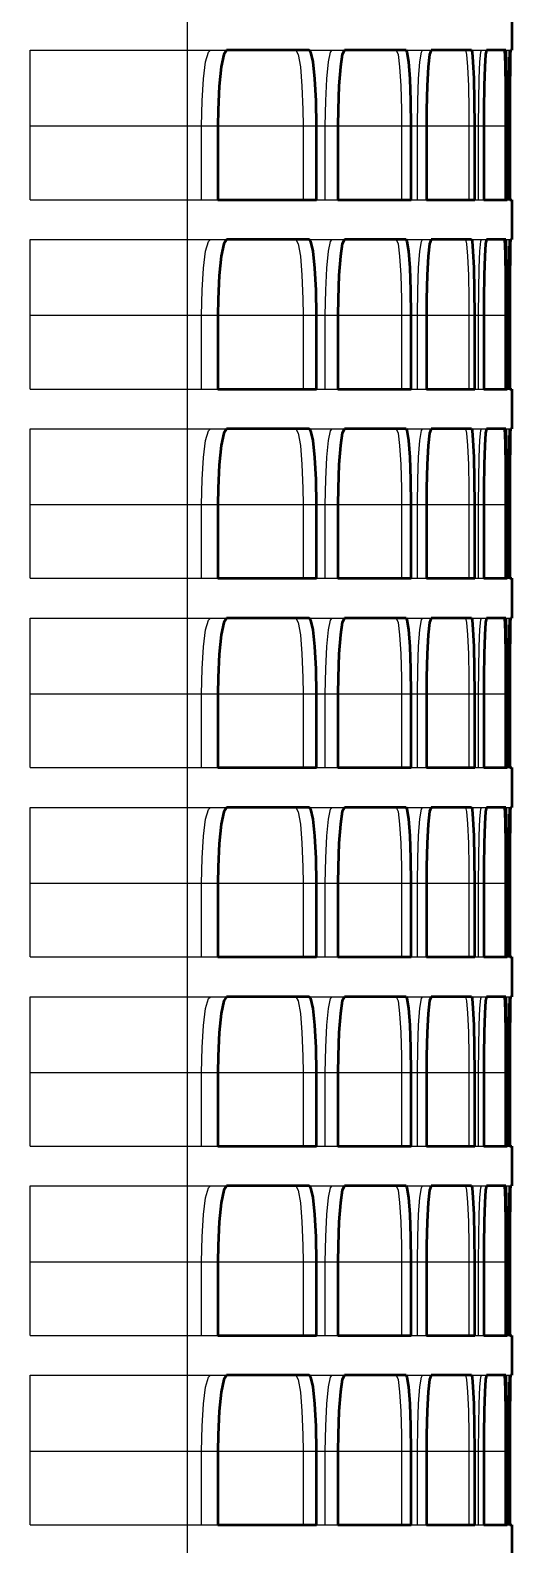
# Model space of a CAD drawing. Header units: inches. Extents: x -0.3 to 35.5, y 0 to 35.9.
# Drawn here: x 34 to 35.27, y 17.803 to 21.803 of the extents above; entities that cross this region are included whole.
import ezdxf

# ---------------------------------------------------------------- set-up
doc = ezdxf.new("R2010")
doc.units = ezdxf.units.IN
doc.header["$MEASUREMENT"] = 0
doc.linetypes.add('Dashed', pattern=[2, 1, -1])
for name, color, linetype, lineweight in [('AM_0', 7, 'Continuous', 50), ('AM_4', 3, 'Continuous', 25), ('AM_9', 6, 'Dashed', 25)]:
    doc.layers.add(name, color=color, linetype=linetype, lineweight=lineweight)

msp = doc.modelspace()

# ---------------------------------------------------------------- linework, layer by layer
at = {"layer": 'AM_0'}
for p, q in [((35.27, 21.855), (35.27, 21.75)), ((34.7361, 21.75), (34.5177, 21.75)), ((34.9915, 21.75), (34.829, 21.75)), ((35.1644, 21.75), (35.0573, 21.75)), ((35.255, 21.75), (35.2032, 21.75)), ((35.27, 21.75), (35.2669, 21.75)), ((34.495, 21.55), (34.495, 21.355)), ((34.7549, 21.355), (34.7549, 21.55)), ((34.8116, 21.55), (34.8116, 21.355)), ((35.0051, 21.355), (35.0051, 21.55)), ((35.0452, 21.55), (35.0452, 21.355)), ((35.1727, 21.355), (35.1727, 21.55)), ((35.1963, 21.55), (35.1963, 21.355)), ((35.258, 21.355), (35.258, 21.55)), ((35.2652, 21.55), (35.2652, 21.355)), ((34.495, 21.355), (34.7549, 21.355)), ((34.8116, 21.355), (35.0051, 21.355)), ((35.0452, 21.355), (35.1727, 21.355)), ((35.1963, 21.355), (35.258, 21.355)), ((35.2652, 21.355), (35.27, 21.355)), ((35.27, 21.355), (35.27, 21.25)), ((34.7361, 21.25), (34.5177, 21.25)), ((34.9915, 21.25), (34.829, 21.25)), ((35.1644, 21.25), (35.0573, 21.25)), ((35.255, 21.25), (35.2032, 21.25)), ((35.27, 21.25), (35.2669, 21.25)), ((34.495, 21.05), (34.495, 20.855)), ((34.7549, 20.855), (34.7549, 21.05)), ((34.8116, 21.05), (34.8116, 20.855)), ((35.0051, 20.855), (35.0051, 21.05)), ((35.0452, 21.05), (35.0452, 20.855)), ((35.1727, 20.855), (35.1727, 21.05)), ((35.1963, 21.05), (35.1963, 20.855)), ((35.258, 20.855), (35.258, 21.05)), ((35.2652, 21.05), (35.2652, 20.855)), ((34.495, 20.855), (34.7549, 20.855)), ((34.8116, 20.855), (35.0051, 20.855)), ((35.0452, 20.855), (35.1727, 20.855)), ((35.1963, 20.855), (35.258, 20.855)), ((35.2652, 20.855), (35.27, 20.855)), ((35.27, 20.855), (35.27, 20.75)), ((34.7361, 20.75), (34.5177, 20.75)), ((34.9915, 20.75), (34.829, 20.75)), ((35.1644, 20.75), (35.0573, 20.75)), ((35.255, 20.75), (35.2032, 20.75)), ((35.27, 20.75), (35.2669, 20.75)), ((34.495, 20.55), (34.495, 20.355)), ((34.7549, 20.355), (34.7549, 20.55)), ((34.8116, 20.55), (34.8116, 20.355)), ((35.0051, 20.355), (35.0051, 20.55)), ((35.0452, 20.55), (35.0452, 20.355)), ((35.1727, 20.355), (35.1727, 20.55)), ((35.1963, 20.55), (35.1963, 20.355)), ((35.258, 20.355), (35.258, 20.55)), ((35.2652, 20.55), (35.2652, 20.355)), ((34.495, 20.355), (34.7549, 20.355)), ((34.8116, 20.355), (35.0051, 20.355)), ((35.0452, 20.355), (35.1727, 20.355)), ((35.1963, 20.355), (35.258, 20.355)), ((35.2652, 20.355), (35.27, 20.355)), ((35.27, 20.355), (35.27, 20.25)), ((34.7361, 20.25), (34.5177, 20.25)), ((34.9915, 20.25), (34.829, 20.25)), ((35.1644, 20.25), (35.0573, 20.25)), ((35.255, 20.25), (35.2032, 20.25)), ((35.27, 20.25), (35.2669, 20.25)), ((34.495, 20.05), (34.495, 19.855)), ((34.7549, 19.855), (34.7549, 20.05)), ((34.8116, 20.05), (34.8116, 19.855)), ((35.0051, 19.855), (35.0051, 20.05)), ((35.0452, 20.05), (35.0452, 19.855)), ((35.1727, 19.855), (35.1727, 20.05)), ((35.1963, 20.05), (35.1963, 19.855)), ((35.258, 19.855), (35.258, 20.05)), ((35.2652, 20.05), (35.2652, 19.855)), ((34.495, 19.855), (34.7549, 19.855)), ((34.8116, 19.855), (35.0051, 19.855)), ((35.0452, 19.855), (35.1727, 19.855)), ((35.1963, 19.855), (35.258, 19.855)), ((35.2652, 19.855), (35.27, 19.855)), ((35.27, 19.855), (35.27, 19.75)), ((34.7361, 19.75), (34.5177, 19.75)), ((34.9915, 19.75), (34.829, 19.75)), ((35.1644, 19.75), (35.0573, 19.75)), ((35.255, 19.75), (35.2032, 19.75)), ((35.27, 19.75), (35.2669, 19.75)), ((34.495, 19.55), (34.495, 19.355)), ((34.7549, 19.355), (34.7549, 19.55)), ((34.8116, 19.55), (34.8116, 19.355)), ((35.0051, 19.355), (35.0051, 19.55)), ((35.0452, 19.55), (35.0452, 19.355)), ((35.1727, 19.355), (35.1727, 19.55)), ((35.1963, 19.55), (35.1963, 19.355)), ((35.258, 19.355), (35.258, 19.55)), ((35.2652, 19.55), (35.2652, 19.355)), ((34.495, 19.355), (34.7549, 19.355)), ((34.8116, 19.355), (35.0051, 19.355)), ((35.0452, 19.355), (35.1727, 19.355)), ((35.1963, 19.355), (35.258, 19.355)), ((35.2652, 19.355), (35.27, 19.355)), ((35.27, 19.355), (35.27, 19.25)), ((34.7361, 19.25), (34.5177, 19.25)), ((34.9915, 19.25), (34.829, 19.25)), ((35.1644, 19.25), (35.0573, 19.25)), ((35.255, 19.25), (35.2032, 19.25)), ((35.27, 19.25), (35.2669, 19.25)), ((34.495, 19.05), (34.495, 18.855)), ((34.7549, 18.855), (34.7549, 19.05)), ((34.8116, 19.05), (34.8116, 18.855)), ((35.0051, 18.855), (35.0051, 19.05)), ((35.0452, 19.05), (35.0452, 18.855)), ((35.1727, 18.855), (35.1727, 19.05)), ((35.1963, 19.05), (35.1963, 18.855)), ((35.258, 18.855), (35.258, 19.05)), ((35.2652, 19.05), (35.2652, 18.855)), ((34.495, 18.855), (34.7549, 18.855)), ((34.8116, 18.855), (35.0051, 18.855)), ((35.0452, 18.855), (35.1727, 18.855)), ((35.1963, 18.855), (35.258, 18.855)), ((35.2652, 18.855), (35.27, 18.855)), ((35.27, 18.855), (35.27, 18.75)), ((34.7361, 18.75), (34.5177, 18.75)), ((34.9915, 18.75), (34.829, 18.75)), ((35.1644, 18.75), (35.0573, 18.75)), ((35.255, 18.75), (35.2032, 18.75)), ((35.27, 18.75), (35.2669, 18.75)), ((34.495, 18.55), (34.495, 18.355)), ((34.7549, 18.355), (34.7549, 18.55)), ((34.8116, 18.55), (34.8116, 18.355)), ((35.0051, 18.355), (35.0051, 18.55)), ((35.0452, 18.55), (35.0452, 18.355)), ((35.1727, 18.355), (35.1727, 18.55)), ((35.1963, 18.55), (35.1963, 18.355)), ((35.258, 18.355), (35.258, 18.55)), ((35.2652, 18.55), (35.2652, 18.355)), ((34.495, 18.355), (34.7549, 18.355)), ((34.8116, 18.355), (35.0051, 18.355)), ((35.0452, 18.355), (35.1727, 18.355)), ((35.1963, 18.355), (35.258, 18.355)), ((35.2652, 18.355), (35.27, 18.355)), ((35.27, 18.355), (35.27, 18.25)), ((34.7361, 18.25), (34.5177, 18.25)), ((34.9915, 18.25), (34.829, 18.25)), ((35.1644, 18.25), (35.0573, 18.25)), ((35.255, 18.25), (35.2032, 18.25)), ((35.27, 18.25), (35.2669, 18.25)), ((34.495, 18.05), (34.495, 17.855)), ((34.7549, 17.855), (34.7549, 18.05)), ((34.8116, 18.05), (34.8116, 17.855)), ((35.0051, 17.855), (35.0051, 18.05)), ((35.0452, 18.05), (35.0452, 17.855)), ((35.1727, 17.855), (35.1727, 18.05)), ((35.1963, 18.05), (35.1963, 17.855)), ((35.258, 17.855), (35.258, 18.05)), ((35.2652, 18.05), (35.2652, 17.855)), ((34.495, 17.855), (34.7549, 17.855)), ((34.8116, 17.855), (35.0051, 17.855)), ((35.0452, 17.855), (35.1727, 17.855)), ((35.1963, 17.855), (35.258, 17.855)), ((35.2652, 17.855), (35.27, 17.855)), ((35.27, 17.855), (35.27, 17.75))]:
    msp.add_line(p, q, dxfattribs=at)
for points in [[(34.5177, 21.75), (34.5102, 21.7386), (34.5035, 21.7057), (34.4984, 21.655), (34.4955, 21.5927), (34.495, 21.55)], [(34.7549, 21.55), (34.7538, 21.616), (34.7508, 21.6745), (34.7461, 21.7192), (34.7403, 21.7449), (34.7361, 21.75)], [(34.829, 21.75), (34.8232, 21.7387), (34.8181, 21.7059), (34.8142, 21.6554), (34.812, 21.5932), (34.8116, 21.55)], [(35.0051, 21.55), (35.0043, 21.6161), (35.0021, 21.6747), (34.9988, 21.7194), (34.9946, 21.745), (34.9915, 21.75)], [(35.0573, 21.75), (35.0533, 21.7387), (35.0498, 21.706), (35.047, 21.6557), (35.0455, 21.5936), (35.0452, 21.55)], [(35.1727, 21.55), (35.1722, 21.6162), (35.1709, 21.6749), (35.1688, 21.7195), (35.1662, 21.7451), (35.1644, 21.75)], [(35.2032, 21.75), (35.2009, 21.7387), (35.1989, 21.7061), (35.1974, 21.6559), (35.1965, 21.5938), (35.1963, 21.55)], [(35.258, 21.55), (35.2579, 21.6162), (35.2574, 21.6749), (35.2567, 21.7196), (35.2557, 21.7451), (35.255, 21.75)], [(35.2669, 21.75), (35.2664, 21.7387), (35.2659, 21.7062), (35.2655, 21.656), (35.2653, 21.5939), (35.2652, 21.55)], [(34.5177, 21.25), (34.5102, 21.2386), (34.5035, 21.2057), (34.4984, 21.155), (34.4955, 21.0927), (34.495, 21.05)], [(34.7549, 21.05), (34.7538, 21.116), (34.7508, 21.1745), (34.7461, 21.2192), (34.7403, 21.2449), (34.7361, 21.25)], [(34.829, 21.25), (34.8232, 21.2387), (34.8181, 21.2059), (34.8142, 21.1554), (34.812, 21.0932), (34.8116, 21.05)], [(35.0051, 21.05), (35.0043, 21.1161), (35.0021, 21.1747), (34.9988, 21.2194), (34.9946, 21.245), (34.9915, 21.25)], [(35.0573, 21.25), (35.0533, 21.2387), (35.0498, 21.206), (35.047, 21.1557), (35.0455, 21.0936), (35.0452, 21.05)], [(35.1727, 21.05), (35.1722, 21.1162), (35.1709, 21.1749), (35.1688, 21.2195), (35.1662, 21.2451), (35.1644, 21.25)], [(35.2032, 21.25), (35.2009, 21.2387), (35.1989, 21.2061), (35.1974, 21.1559), (35.1965, 21.0938), (35.1963, 21.05)], [(35.258, 21.05), (35.2579, 21.1162), (35.2574, 21.1749), (35.2567, 21.2196), (35.2557, 21.2451), (35.255, 21.25)], [(35.2669, 21.25), (35.2664, 21.2387), (35.2659, 21.2062), (35.2655, 21.156), (35.2653, 21.0939), (35.2652, 21.05)], [(34.5177, 20.75), (34.5102, 20.7386), (34.5035, 20.7057), (34.4984, 20.655), (34.4955, 20.5927), (34.495, 20.55)], [(34.7549, 20.55), (34.7538, 20.616), (34.7508, 20.6745), (34.7461, 20.7192), (34.7403, 20.7449), (34.7361, 20.75)], [(34.829, 20.75), (34.8232, 20.7387), (34.8181, 20.7059), (34.8142, 20.6554), (34.812, 20.5932), (34.8116, 20.55)], [(35.0051, 20.55), (35.0043, 20.6161), (35.0021, 20.6747), (34.9988, 20.7194), (34.9946, 20.745), (34.9915, 20.75)], [(35.0573, 20.75), (35.0533, 20.7387), (35.0498, 20.706), (35.047, 20.6557), (35.0455, 20.5936), (35.0452, 20.55)], [(35.1727, 20.55), (35.1722, 20.6162), (35.1709, 20.6749), (35.1688, 20.7195), (35.1662, 20.7451), (35.1644, 20.75)], [(35.2032, 20.75), (35.2009, 20.7387), (35.1989, 20.7061), (35.1974, 20.6559), (35.1965, 20.5938), (35.1963, 20.55)], [(35.258, 20.55), (35.2579, 20.6162), (35.2574, 20.6749), (35.2567, 20.7196), (35.2557, 20.7451), (35.255, 20.75)], [(35.2669, 20.75), (35.2664, 20.7387), (35.2659, 20.7062), (35.2655, 20.656), (35.2653, 20.5939), (35.2652, 20.55)], [(34.5177, 20.25), (34.5102, 20.2386), (34.5035, 20.2057), (34.4984, 20.155), (34.4955, 20.0927), (34.495, 20.05)], [(34.7549, 20.05), (34.7538, 20.116), (34.7508, 20.1745), (34.7461, 20.2192), (34.7403, 20.2449), (34.7361, 20.25)], [(34.829, 20.25), (34.8232, 20.2387), (34.8181, 20.2059), (34.8142, 20.1554), (34.812, 20.0932), (34.8116, 20.05)], [(35.0051, 20.05), (35.0043, 20.1161), (35.0021, 20.1747), (34.9988, 20.2194), (34.9946, 20.245), (34.9915, 20.25)], [(35.0573, 20.25), (35.0533, 20.2387), (35.0498, 20.206), (35.047, 20.1557), (35.0455, 20.0936), (35.0452, 20.05)], [(35.1727, 20.05), (35.1722, 20.1162), (35.1709, 20.1749), (35.1688, 20.2195), (35.1662, 20.2451), (35.1644, 20.25)], [(35.2032, 20.25), (35.2009, 20.2387), (35.1989, 20.2061), (35.1974, 20.1559), (35.1965, 20.0938), (35.1963, 20.05)], [(35.258, 20.05), (35.2579, 20.1162), (35.2574, 20.1749), (35.2567, 20.2196), (35.2557, 20.2451), (35.255, 20.25)], [(35.2669, 20.25), (35.2664, 20.2387), (35.2659, 20.2062), (35.2655, 20.156), (35.2653, 20.0939), (35.2652, 20.05)], [(34.5177, 19.75), (34.5102, 19.7386), (34.5035, 19.7057), (34.4984, 19.655), (34.4955, 19.5927), (34.495, 19.55)], [(34.7549, 19.55), (34.7538, 19.616), (34.7508, 19.6745), (34.7461, 19.7192), (34.7403, 19.7449), (34.7361, 19.75)], [(34.829, 19.75), (34.8232, 19.7387), (34.8181, 19.7059), (34.8142, 19.6554), (34.812, 19.5932), (34.8116, 19.55)], [(35.0051, 19.55), (35.0043, 19.6161), (35.0021, 19.6747), (34.9988, 19.7194), (34.9946, 19.745), (34.9915, 19.75)], [(35.0573, 19.75), (35.0533, 19.7387), (35.0498, 19.706), (35.047, 19.6557), (35.0455, 19.5936), (35.0452, 19.55)], [(35.1727, 19.55), (35.1722, 19.6162), (35.1709, 19.6749), (35.1688, 19.7195), (35.1662, 19.7451), (35.1644, 19.75)], [(35.2032, 19.75), (35.2009, 19.7387), (35.1989, 19.7061), (35.1974, 19.6559), (35.1965, 19.5938), (35.1963, 19.55)], [(35.258, 19.55), (35.2579, 19.6162), (35.2574, 19.6749), (35.2567, 19.7196), (35.2557, 19.7451), (35.255, 19.75)], [(35.2669, 19.75), (35.2664, 19.7387), (35.2659, 19.7062), (35.2655, 19.656), (35.2653, 19.5939), (35.2652, 19.55)], [(34.5177, 19.25), (34.5102, 19.2386), (34.5035, 19.2057), (34.4984, 19.155), (34.4955, 19.0927), (34.495, 19.05)], [(34.7549, 19.05), (34.7538, 19.116), (34.7508, 19.1745), (34.7461, 19.2192), (34.7403, 19.2449), (34.7361, 19.25)], [(34.829, 19.25), (34.8232, 19.2387), (34.8181, 19.2059), (34.8142, 19.1554), (34.812, 19.0932), (34.8116, 19.05)], [(35.0051, 19.05), (35.0043, 19.1161), (35.0021, 19.1747), (34.9988, 19.2194), (34.9946, 19.245), (34.9915, 19.25)], [(35.0573, 19.25), (35.0533, 19.2387), (35.0498, 19.206), (35.047, 19.1557), (35.0455, 19.0936), (35.0452, 19.05)], [(35.1727, 19.05), (35.1722, 19.1162), (35.1709, 19.1749), (35.1688, 19.2195), (35.1662, 19.2451), (35.1644, 19.25)], [(35.2032, 19.25), (35.2009, 19.2387), (35.1989, 19.2061), (35.1974, 19.1559), (35.1965, 19.0938), (35.1963, 19.05)], [(35.258, 19.05), (35.2579, 19.1162), (35.2574, 19.1749), (35.2567, 19.2196), (35.2557, 19.2451), (35.255, 19.25)], [(35.2669, 19.25), (35.2664, 19.2387), (35.2659, 19.2062), (35.2655, 19.156), (35.2653, 19.0939), (35.2652, 19.05)], [(34.5177, 18.75), (34.5102, 18.7386), (34.5035, 18.7057), (34.4984, 18.655), (34.4955, 18.5927), (34.495, 18.55)], [(34.7549, 18.55), (34.7538, 18.616), (34.7508, 18.6745), (34.7461, 18.7192), (34.7403, 18.7449), (34.7361, 18.75)], [(34.829, 18.75), (34.8232, 18.7387), (34.8181, 18.7059), (34.8142, 18.6554), (34.812, 18.5932), (34.8116, 18.55)], [(35.0051, 18.55), (35.0043, 18.6161), (35.0021, 18.6747), (34.9988, 18.7194), (34.9946, 18.745), (34.9915, 18.75)], [(35.0573, 18.75), (35.0533, 18.7387), (35.0498, 18.706), (35.047, 18.6557), (35.0455, 18.5936), (35.0452, 18.55)], [(35.1727, 18.55), (35.1722, 18.6162), (35.1709, 18.6749), (35.1688, 18.7195), (35.1662, 18.7451), (35.1644, 18.75)], [(35.2032, 18.75), (35.2009, 18.7387), (35.1989, 18.7061), (35.1974, 18.6559), (35.1965, 18.5938), (35.1963, 18.55)], [(35.258, 18.55), (35.2579, 18.6162), (35.2574, 18.6749), (35.2567, 18.7196), (35.2557, 18.7451), (35.255, 18.75)], [(35.2669, 18.75), (35.2664, 18.7387), (35.2659, 18.7062), (35.2655, 18.656), (35.2653, 18.5939), (35.2652, 18.55)], [(34.5177, 18.25), (34.5102, 18.2386), (34.5035, 18.2057), (34.4984, 18.155), (34.4955, 18.0927), (34.495, 18.05)], [(34.7549, 18.05), (34.7538, 18.116), (34.7508, 18.1745), (34.7461, 18.2192), (34.7403, 18.2449), (34.7361, 18.25)], [(34.829, 18.25), (34.8232, 18.2387), (34.8181, 18.2059), (34.8142, 18.1554), (34.812, 18.0932), (34.8116, 18.05)], [(35.0051, 18.05), (35.0043, 18.1161), (35.0021, 18.1747), (34.9988, 18.2194), (34.9946, 18.245), (34.9915, 18.25)], [(35.0573, 18.25), (35.0533, 18.2387), (35.0498, 18.206), (35.047, 18.1557), (35.0455, 18.0936), (35.0452, 18.05)], [(35.1727, 18.05), (35.1722, 18.1162), (35.1709, 18.1749), (35.1688, 18.2195), (35.1662, 18.2451), (35.1644, 18.25)], [(35.2032, 18.25), (35.2009, 18.2387), (35.1989, 18.2061), (35.1974, 18.1559), (35.1965, 18.0938), (35.1963, 18.05)], [(35.258, 18.05), (35.2579, 18.1162), (35.2574, 18.1749), (35.2567, 18.2196), (35.2557, 18.2451), (35.255, 18.25)], [(35.2669, 18.25), (35.2664, 18.2387), (35.2659, 18.2062), (35.2655, 18.156), (35.2653, 18.0939), (35.2652, 18.05)]]:
    msp.add_lwpolyline(points, dxfattribs=at)
at = {"layer": 'AM_4'}
for p, q in [((34.4142, 35.15), (34.4142, 1.625)), ((34.495, 21.55), (34.7549, 21.55)), ((34.8116, 21.55), (35.0051, 21.55)), ((35.0452, 21.55), (35.1727, 21.55)), ((35.1963, 21.55), (35.258, 21.55)), ((34.495, 21.05), (34.7549, 21.05)), ((34.8116, 21.05), (35.0051, 21.05)), ((35.0452, 21.05), (35.1727, 21.05)), ((35.1963, 21.05), (35.258, 21.05)), ((34.495, 20.55), (34.7549, 20.55)), ((34.8116, 20.55), (35.0051, 20.55)), ((35.0452, 20.55), (35.1727, 20.55)), ((35.1963, 20.55), (35.258, 20.55)), ((34.495, 20.05), (34.7549, 20.05)), ((34.8116, 20.05), (35.0051, 20.05)), ((35.0452, 20.05), (35.1727, 20.05)), ((35.1963, 20.05), (35.258, 20.05)), ((34.495, 19.55), (34.7549, 19.55)), ((34.8116, 19.55), (35.0051, 19.55)), ((35.0452, 19.55), (35.1727, 19.55)), ((35.1963, 19.55), (35.258, 19.55)), ((34.495, 19.05), (34.7549, 19.05)), ((34.8116, 19.05), (35.0051, 19.05)), ((35.0452, 19.05), (35.1727, 19.05)), ((35.1963, 19.05), (35.258, 19.05)), ((34.495, 18.55), (34.7549, 18.55)), ((34.8116, 18.55), (35.0051, 18.55)), ((35.0452, 18.55), (35.1727, 18.55)), ((35.1963, 18.55), (35.258, 18.55)), ((34.495, 18.05), (34.7549, 18.05)), ((34.8116, 18.05), (35.0051, 18.05)), ((35.0452, 18.05), (35.1727, 18.05)), ((35.1963, 18.05), (35.258, 18.05))]:
    msp.add_line(p, q, dxfattribs=at)
at = {"layer": 'AM_9'}
for p, q in [((34, 21.355), (34, 21.75)), ((34, 21.75), (34.5177, 21.75)), ((34.7361, 21.75), (34.829, 21.75)), ((34.9915, 21.75), (35.0573, 21.75)), ((35.1644, 21.75), (35.2032, 21.75)), ((35.255, 21.75), (35.2669, 21.75)), ((34, 21.55), (34.495, 21.55)), ((34.4517, 21.355), (34.4517, 21.55)), ((34.7196, 21.55), (34.7196, 21.355)), ((34.7549, 21.55), (34.8116, 21.55)), ((34.7782, 21.355), (34.7782, 21.55)), ((34.9796, 21.55), (34.9796, 21.355)), ((35.0051, 21.55), (35.0452, 21.55)), ((35.0217, 21.355), (35.0217, 21.55)), ((35.157, 21.55), (35.157, 21.355)), ((35.1727, 21.55), (35.1963, 21.55)), ((35.1826, 21.355), (35.1826, 21.55)), ((35.2522, 21.55), (35.2522, 21.355)), ((35.258, 21.55), (35.2652, 21.55)), ((35.2613, 21.355), (35.2613, 21.55)), ((34, 21.355), (34.495, 21.355)), ((34.7549, 21.355), (34.8116, 21.355)), ((35.0051, 21.355), (35.0452, 21.355)), ((35.1727, 21.355), (35.1963, 21.355)), ((35.258, 21.355), (35.2652, 21.355)), ((34, 20.855), (34, 21.25)), ((34, 21.25), (34.5177, 21.25)), ((34.7361, 21.25), (34.829, 21.25)), ((34.9915, 21.25), (35.0573, 21.25)), ((35.1644, 21.25), (35.2032, 21.25)), ((35.255, 21.25), (35.2669, 21.25)), ((34, 21.05), (34.495, 21.05)), ((34.4517, 20.855), (34.4517, 21.05)), ((34.7196, 21.05), (34.7196, 20.855)), ((34.7549, 21.05), (34.8116, 21.05)), ((34.7782, 20.855), (34.7782, 21.05)), ((34.9796, 21.05), (34.9796, 20.855)), ((35.0051, 21.05), (35.0452, 21.05)), ((35.0217, 20.855), (35.0217, 21.05)), ((35.157, 21.05), (35.157, 20.855)), ((35.1727, 21.05), (35.1963, 21.05)), ((35.1826, 20.855), (35.1826, 21.05)), ((35.2522, 21.05), (35.2522, 20.855)), ((35.258, 21.05), (35.2652, 21.05)), ((35.2613, 20.855), (35.2613, 21.05)), ((34, 20.855), (34.495, 20.855)), ((34.7549, 20.855), (34.8116, 20.855)), ((35.0051, 20.855), (35.0452, 20.855)), ((35.1727, 20.855), (35.1963, 20.855)), ((35.258, 20.855), (35.2652, 20.855)), ((34, 20.355), (34, 20.75)), ((34, 20.75), (34.5177, 20.75)), ((34.7361, 20.75), (34.829, 20.75)), ((34.9915, 20.75), (35.0573, 20.75)), ((35.1644, 20.75), (35.2032, 20.75)), ((35.255, 20.75), (35.2669, 20.75)), ((34, 20.55), (34.495, 20.55)), ((34.4517, 20.355), (34.4517, 20.55)), ((34.7196, 20.55), (34.7196, 20.355)), ((34.7549, 20.55), (34.8116, 20.55)), ((34.7782, 20.355), (34.7782, 20.55)), ((34.9796, 20.55), (34.9796, 20.355)), ((35.0051, 20.55), (35.0452, 20.55)), ((35.0217, 20.355), (35.0217, 20.55)), ((35.157, 20.55), (35.157, 20.355)), ((35.1727, 20.55), (35.1963, 20.55)), ((35.1826, 20.355), (35.1826, 20.55)), ((35.2522, 20.55), (35.2522, 20.355)), ((35.258, 20.55), (35.2652, 20.55)), ((35.2613, 20.355), (35.2613, 20.55)), ((34, 20.355), (34.495, 20.355)), ((34.7549, 20.355), (34.8116, 20.355)), ((35.0051, 20.355), (35.0452, 20.355)), ((35.1727, 20.355), (35.1963, 20.355)), ((35.258, 20.355), (35.2652, 20.355)), ((34, 19.855), (34, 20.25)), ((34, 20.25), (34.5177, 20.25)), ((34.7361, 20.25), (34.829, 20.25)), ((34.9915, 20.25), (35.0573, 20.25)), ((35.1644, 20.25), (35.2032, 20.25)), ((35.255, 20.25), (35.2669, 20.25)), ((34, 20.05), (34.495, 20.05)), ((34.4517, 19.855), (34.4517, 20.05)), ((34.7196, 20.05), (34.7196, 19.855)), ((34.7549, 20.05), (34.8116, 20.05)), ((34.7782, 19.855), (34.7782, 20.05)), ((34.9796, 20.05), (34.9796, 19.855)), ((35.0051, 20.05), (35.0452, 20.05)), ((35.0217, 19.855), (35.0217, 20.05)), ((35.157, 20.05), (35.157, 19.855)), ((35.1727, 20.05), (35.1963, 20.05)), ((35.1826, 19.855), (35.1826, 20.05)), ((35.2522, 20.05), (35.2522, 19.855)), ((35.258, 20.05), (35.2652, 20.05)), ((35.2613, 19.855), (35.2613, 20.05)), ((34, 19.855), (34.495, 19.855)), ((34.7549, 19.855), (34.8116, 19.855)), ((35.0051, 19.855), (35.0452, 19.855)), ((35.1727, 19.855), (35.1963, 19.855)), ((35.258, 19.855), (35.2652, 19.855)), ((34, 19.355), (34, 19.75)), ((34, 19.75), (34.5177, 19.75)), ((34.7361, 19.75), (34.829, 19.75)), ((34.9915, 19.75), (35.0573, 19.75)), ((35.1644, 19.75), (35.2032, 19.75)), ((35.255, 19.75), (35.2669, 19.75)), ((34, 19.55), (34.495, 19.55)), ((34.4517, 19.355), (34.4517, 19.55)), ((34.7196, 19.55), (34.7196, 19.355)), ((34.7549, 19.55), (34.8116, 19.55)), ((34.7782, 19.355), (34.7782, 19.55)), ((34.9796, 19.55), (34.9796, 19.355)), ((35.0051, 19.55), (35.0452, 19.55)), ((35.0217, 19.355), (35.0217, 19.55)), ((35.157, 19.55), (35.157, 19.355)), ((35.1727, 19.55), (35.1963, 19.55)), ((35.1826, 19.355), (35.1826, 19.55)), ((35.2522, 19.55), (35.2522, 19.355)), ((35.258, 19.55), (35.2652, 19.55)), ((35.2613, 19.355), (35.2613, 19.55)), ((34, 19.355), (34.495, 19.355)), ((34.7549, 19.355), (34.8116, 19.355)), ((35.0051, 19.355), (35.0452, 19.355)), ((35.1727, 19.355), (35.1963, 19.355)), ((35.258, 19.355), (35.2652, 19.355)), ((34, 18.855), (34, 19.25)), ((34, 19.25), (34.5177, 19.25)), ((34.7361, 19.25), (34.829, 19.25)), ((34.9915, 19.25), (35.0573, 19.25)), ((35.1644, 19.25), (35.2032, 19.25)), ((35.255, 19.25), (35.2669, 19.25)), ((34, 19.05), (34.495, 19.05)), ((34.4517, 18.855), (34.4517, 19.05)), ((34.7196, 19.05), (34.7196, 18.855)), ((34.7549, 19.05), (34.8116, 19.05)), ((34.7782, 18.855), (34.7782, 19.05)), ((34.9796, 19.05), (34.9796, 18.855)), ((35.0051, 19.05), (35.0452, 19.05)), ((35.0217, 18.855), (35.0217, 19.05)), ((35.157, 19.05), (35.157, 18.855)), ((35.1727, 19.05), (35.1963, 19.05)), ((35.1826, 18.855), (35.1826, 19.05)), ((35.2522, 19.05), (35.2522, 18.855)), ((35.258, 19.05), (35.2652, 19.05)), ((35.2613, 18.855), (35.2613, 19.05)), ((34, 18.855), (34.495, 18.855)), ((34.7549, 18.855), (34.8116, 18.855)), ((35.0051, 18.855), (35.0452, 18.855)), ((35.1727, 18.855), (35.1963, 18.855)), ((35.258, 18.855), (35.2652, 18.855)), ((34, 18.355), (34, 18.75)), ((34, 18.75), (34.5177, 18.75)), ((34.7361, 18.75), (34.829, 18.75)), ((34.9915, 18.75), (35.0573, 18.75)), ((35.1644, 18.75), (35.2032, 18.75)), ((35.255, 18.75), (35.2669, 18.75)), ((34, 18.55), (34.495, 18.55)), ((34.4517, 18.355), (34.4517, 18.55)), ((34.7196, 18.55), (34.7196, 18.355)), ((34.7549, 18.55), (34.8116, 18.55)), ((34.7782, 18.355), (34.7782, 18.55)), ((34.9796, 18.55), (34.9796, 18.355)), ((35.0051, 18.55), (35.0452, 18.55)), ((35.0217, 18.355), (35.0217, 18.55)), ((35.157, 18.55), (35.157, 18.355)), ((35.1727, 18.55), (35.1963, 18.55)), ((35.1826, 18.355), (35.1826, 18.55)), ((35.2522, 18.55), (35.2522, 18.355)), ((35.258, 18.55), (35.2652, 18.55)), ((35.2613, 18.355), (35.2613, 18.55)), ((34, 18.355), (34.495, 18.355)), ((34.7549, 18.355), (34.8116, 18.355)), ((35.0051, 18.355), (35.0452, 18.355)), ((35.1727, 18.355), (35.1963, 18.355)), ((35.258, 18.355), (35.2652, 18.355)), ((34, 17.855), (34, 18.25)), ((34, 18.25), (34.5177, 18.25)), ((34.7361, 18.25), (34.829, 18.25)), ((34.9915, 18.25), (35.0573, 18.25)), ((35.1644, 18.25), (35.2032, 18.25)), ((35.255, 18.25), (35.2669, 18.25)), ((34, 18.05), (34.495, 18.05)), ((34.4517, 17.855), (34.4517, 18.05)), ((34.7196, 18.05), (34.7196, 17.855)), ((34.7549, 18.05), (34.8116, 18.05)), ((34.7782, 17.855), (34.7782, 18.05)), ((34.9796, 18.05), (34.9796, 17.855)), ((35.0051, 18.05), (35.0452, 18.05)), ((35.0217, 17.855), (35.0217, 18.05)), ((35.157, 18.05), (35.157, 17.855)), ((35.1727, 18.05), (35.1963, 18.05)), ((35.1826, 17.855), (35.1826, 18.05)), ((35.2522, 18.05), (35.2522, 17.855)), ((35.258, 18.05), (35.2652, 18.05)), ((35.2613, 17.855), (35.2613, 18.05)), ((34, 17.855), (34.495, 17.855)), ((34.7549, 17.855), (34.8116, 17.855)), ((35.0051, 17.855), (35.0452, 17.855)), ((35.1727, 17.855), (35.1963, 17.855)), ((35.258, 17.855), (35.2652, 17.855))]:
    msp.add_line(p, q, dxfattribs=at)
for points in [[(34.4517, 21.55), (34.453, 21.6159), (34.4568, 21.6743), (34.4626, 21.7189), (34.4699, 21.7448), (34.4751, 21.75)], [(34.7001, 21.75), (34.7066, 21.7386), (34.7124, 21.7058), (34.7167, 21.6553), (34.7191, 21.593), (34.7196, 21.55)], [(34.7782, 21.55), (34.7793, 21.616), (34.7822, 21.6746), (34.7867, 21.7192), (34.7923, 21.7449), (34.7963, 21.75)], [(34.9655, 21.75), (34.9702, 21.7387), (34.9744, 21.706), (34.9775, 21.6556), (34.9793, 21.5934), (34.9796, 21.55)], [(35.0217, 21.55), (35.0224, 21.6161), (35.0245, 21.6747), (35.0277, 21.7194), (35.0317, 21.745), (35.0345, 21.75)], [(35.1481, 21.75), (35.1511, 21.7387), (35.1537, 21.7061), (35.1557, 21.6559), (35.1568, 21.5937), (35.157, 21.55)], [(35.1826, 21.55), (35.1831, 21.6162), (35.1843, 21.6749), (35.1862, 21.7195), (35.1885, 21.7451), (35.1901, 21.75)], [(35.2485, 21.75), (35.2498, 21.7387), (35.2508, 21.7062), (35.2516, 21.656), (35.2521, 21.5939), (35.2522, 21.55)], [(35.2613, 21.55), (35.2615, 21.6162), (35.2619, 21.6749), (35.2624, 21.7196), (35.2631, 21.7451), (35.2636, 21.75)], [(34.4517, 21.05), (34.453, 21.1159), (34.4568, 21.1743), (34.4626, 21.2189), (34.4699, 21.2448), (34.4751, 21.25)], [(34.7001, 21.25), (34.7066, 21.2386), (34.7124, 21.2058), (34.7167, 21.1553), (34.7191, 21.093), (34.7196, 21.05)], [(34.7782, 21.05), (34.7793, 21.116), (34.7822, 21.1746), (34.7867, 21.2192), (34.7923, 21.2449), (34.7963, 21.25)], [(34.9655, 21.25), (34.9702, 21.2387), (34.9744, 21.206), (34.9775, 21.1556), (34.9793, 21.0934), (34.9796, 21.05)], [(35.0217, 21.05), (35.0224, 21.1161), (35.0245, 21.1747), (35.0277, 21.2194), (35.0317, 21.245), (35.0345, 21.25)], [(35.1481, 21.25), (35.1511, 21.2387), (35.1537, 21.2061), (35.1557, 21.1559), (35.1568, 21.0937), (35.157, 21.05)], [(35.1826, 21.05), (35.1831, 21.1162), (35.1843, 21.1749), (35.1862, 21.2195), (35.1885, 21.2451), (35.1901, 21.25)], [(35.2485, 21.25), (35.2498, 21.2387), (35.2508, 21.2062), (35.2516, 21.156), (35.2521, 21.0939), (35.2522, 21.05)], [(35.2613, 21.05), (35.2615, 21.1162), (35.2619, 21.1749), (35.2624, 21.2196), (35.2631, 21.2451), (35.2636, 21.25)], [(34.4517, 20.55), (34.453, 20.6159), (34.4568, 20.6743), (34.4626, 20.7189), (34.4699, 20.7448), (34.4751, 20.75)], [(34.7001, 20.75), (34.7066, 20.7386), (34.7124, 20.7058), (34.7167, 20.6553), (34.7191, 20.593), (34.7196, 20.55)], [(34.7782, 20.55), (34.7793, 20.616), (34.7822, 20.6746), (34.7867, 20.7192), (34.7923, 20.7449), (34.7963, 20.75)], [(34.9655, 20.75), (34.9702, 20.7387), (34.9744, 20.706), (34.9775, 20.6556), (34.9793, 20.5934), (34.9796, 20.55)], [(35.0217, 20.55), (35.0224, 20.6161), (35.0245, 20.6747), (35.0277, 20.7194), (35.0317, 20.745), (35.0345, 20.75)], [(35.1481, 20.75), (35.1511, 20.7387), (35.1537, 20.7061), (35.1557, 20.6559), (35.1568, 20.5937), (35.157, 20.55)], [(35.1826, 20.55), (35.1831, 20.6162), (35.1843, 20.6749), (35.1862, 20.7195), (35.1885, 20.7451), (35.1901, 20.75)], [(35.2485, 20.75), (35.2498, 20.7387), (35.2508, 20.7062), (35.2516, 20.656), (35.2521, 20.5939), (35.2522, 20.55)], [(35.2613, 20.55), (35.2615, 20.6162), (35.2619, 20.6749), (35.2624, 20.7196), (35.2631, 20.7451), (35.2636, 20.75)], [(34.4517, 20.05), (34.453, 20.1159), (34.4568, 20.1743), (34.4626, 20.2189), (34.4699, 20.2448), (34.4751, 20.25)], [(34.7001, 20.25), (34.7066, 20.2386), (34.7124, 20.2058), (34.7167, 20.1553), (34.7191, 20.093), (34.7196, 20.05)], [(34.7782, 20.05), (34.7793, 20.116), (34.7822, 20.1746), (34.7867, 20.2192), (34.7923, 20.2449), (34.7963, 20.25)], [(34.9655, 20.25), (34.9702, 20.2387), (34.9744, 20.206), (34.9775, 20.1556), (34.9793, 20.0934), (34.9796, 20.05)], [(35.0217, 20.05), (35.0224, 20.1161), (35.0245, 20.1747), (35.0277, 20.2194), (35.0317, 20.245), (35.0345, 20.25)], [(35.1481, 20.25), (35.1511, 20.2387), (35.1537, 20.2061), (35.1557, 20.1559), (35.1568, 20.0937), (35.157, 20.05)], [(35.1826, 20.05), (35.1831, 20.1162), (35.1843, 20.1749), (35.1862, 20.2195), (35.1885, 20.2451), (35.1901, 20.25)], [(35.2485, 20.25), (35.2498, 20.2387), (35.2508, 20.2062), (35.2516, 20.156), (35.2521, 20.0939), (35.2522, 20.05)], [(35.2613, 20.05), (35.2615, 20.1162), (35.2619, 20.1749), (35.2624, 20.2196), (35.2631, 20.2451), (35.2636, 20.25)], [(34.4517, 19.55), (34.453, 19.6159), (34.4568, 19.6743), (34.4626, 19.7189), (34.4699, 19.7448), (34.4751, 19.75)], [(34.7001, 19.75), (34.7066, 19.7386), (34.7124, 19.7058), (34.7167, 19.6553), (34.7191, 19.593), (34.7196, 19.55)], [(34.7782, 19.55), (34.7793, 19.616), (34.7822, 19.6746), (34.7867, 19.7192), (34.7923, 19.7449), (34.7963, 19.75)], [(34.9655, 19.75), (34.9702, 19.7387), (34.9744, 19.706), (34.9775, 19.6556), (34.9793, 19.5934), (34.9796, 19.55)], [(35.0217, 19.55), (35.0224, 19.6161), (35.0245, 19.6747), (35.0277, 19.7194), (35.0317, 19.745), (35.0345, 19.75)], [(35.1481, 19.75), (35.1511, 19.7387), (35.1537, 19.7061), (35.1557, 19.6559), (35.1568, 19.5937), (35.157, 19.55)], [(35.1826, 19.55), (35.1831, 19.6162), (35.1843, 19.6749), (35.1862, 19.7195), (35.1885, 19.7451), (35.1901, 19.75)], [(35.2485, 19.75), (35.2498, 19.7387), (35.2508, 19.7062), (35.2516, 19.656), (35.2521, 19.5939), (35.2522, 19.55)], [(35.2613, 19.55), (35.2615, 19.6162), (35.2619, 19.6749), (35.2624, 19.7196), (35.2631, 19.7451), (35.2636, 19.75)], [(34.4517, 19.05), (34.453, 19.1159), (34.4568, 19.1743), (34.4626, 19.2189), (34.4699, 19.2448), (34.4751, 19.25)], [(34.7001, 19.25), (34.7066, 19.2386), (34.7124, 19.2058), (34.7167, 19.1553), (34.7191, 19.093), (34.7196, 19.05)], [(34.7782, 19.05), (34.7793, 19.116), (34.7822, 19.1746), (34.7867, 19.2192), (34.7923, 19.2449), (34.7963, 19.25)], [(34.9655, 19.25), (34.9702, 19.2387), (34.9744, 19.206), (34.9775, 19.1556), (34.9793, 19.0934), (34.9796, 19.05)], [(35.0217, 19.05), (35.0224, 19.1161), (35.0245, 19.1747), (35.0277, 19.2194), (35.0317, 19.245), (35.0345, 19.25)], [(35.1481, 19.25), (35.1511, 19.2387), (35.1537, 19.2061), (35.1557, 19.1559), (35.1568, 19.0937), (35.157, 19.05)], [(35.1826, 19.05), (35.1831, 19.1162), (35.1843, 19.1749), (35.1862, 19.2195), (35.1885, 19.2451), (35.1901, 19.25)], [(35.2485, 19.25), (35.2498, 19.2387), (35.2508, 19.2062), (35.2516, 19.156), (35.2521, 19.0939), (35.2522, 19.05)], [(35.2613, 19.05), (35.2615, 19.1162), (35.2619, 19.1749), (35.2624, 19.2196), (35.2631, 19.2451), (35.2636, 19.25)], [(34.4517, 18.55), (34.453, 18.6159), (34.4568, 18.6743), (34.4626, 18.7189), (34.4699, 18.7448), (34.4751, 18.75)], [(34.7001, 18.75), (34.7066, 18.7386), (34.7124, 18.7058), (34.7167, 18.6553), (34.7191, 18.593), (34.7196, 18.55)], [(34.7782, 18.55), (34.7793, 18.616), (34.7822, 18.6746), (34.7867, 18.7192), (34.7923, 18.7449), (34.7963, 18.75)], [(34.9655, 18.75), (34.9702, 18.7387), (34.9744, 18.706), (34.9775, 18.6556), (34.9793, 18.5934), (34.9796, 18.55)], [(35.0217, 18.55), (35.0224, 18.6161), (35.0245, 18.6747), (35.0277, 18.7194), (35.0317, 18.745), (35.0345, 18.75)], [(35.1481, 18.75), (35.1511, 18.7387), (35.1537, 18.7061), (35.1557, 18.6559), (35.1568, 18.5937), (35.157, 18.55)], [(35.1826, 18.55), (35.1831, 18.6162), (35.1843, 18.6749), (35.1862, 18.7195), (35.1885, 18.7451), (35.1901, 18.75)], [(35.2485, 18.75), (35.2498, 18.7387), (35.2508, 18.7062), (35.2516, 18.656), (35.2521, 18.5939), (35.2522, 18.55)], [(35.2613, 18.55), (35.2615, 18.6162), (35.2619, 18.6749), (35.2624, 18.7196), (35.2631, 18.7451), (35.2636, 18.75)], [(34.4517, 18.05), (34.453, 18.1159), (34.4568, 18.1743), (34.4626, 18.2189), (34.4699, 18.2448), (34.4751, 18.25)], [(34.7001, 18.25), (34.7066, 18.2386), (34.7124, 18.2058), (34.7167, 18.1553), (34.7191, 18.093), (34.7196, 18.05)], [(34.7782, 18.05), (34.7793, 18.116), (34.7822, 18.1746), (34.7867, 18.2192), (34.7923, 18.2449), (34.7963, 18.25)], [(34.9655, 18.25), (34.9702, 18.2387), (34.9744, 18.206), (34.9775, 18.1556), (34.9793, 18.0934), (34.9796, 18.05)], [(35.0217, 18.05), (35.0224, 18.1161), (35.0245, 18.1747), (35.0277, 18.2194), (35.0317, 18.245), (35.0345, 18.25)], [(35.1481, 18.25), (35.1511, 18.2387), (35.1537, 18.2061), (35.1557, 18.1559), (35.1568, 18.0937), (35.157, 18.05)], [(35.1826, 18.05), (35.1831, 18.1162), (35.1843, 18.1749), (35.1862, 18.2195), (35.1885, 18.2451), (35.1901, 18.25)], [(35.2485, 18.25), (35.2498, 18.2387), (35.2508, 18.2062), (35.2516, 18.156), (35.2521, 18.0939), (35.2522, 18.05)], [(35.2613, 18.05), (35.2615, 18.1162), (35.2619, 18.1749), (35.2624, 18.2196), (35.2631, 18.2451), (35.2636, 18.25)]]:
    msp.add_lwpolyline(points, dxfattribs=at)

doc.saveas('drawing.dxf')
